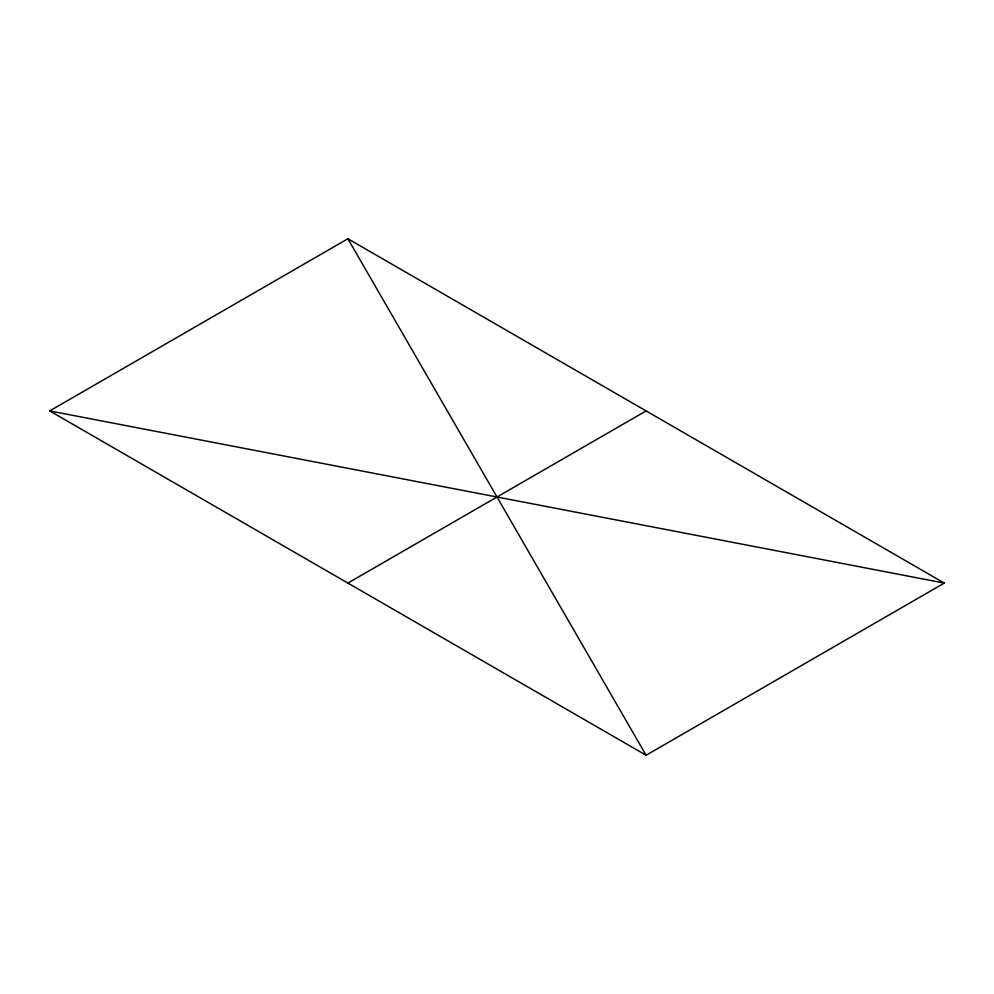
<?xml version="1.0" encoding="UTF-8"?>
<svg xmlns="http://www.w3.org/2000/svg" width="994" height="994" viewBox="0 0 994 994"><rect width="100%" height="100%" fill="white"/><g stroke="black" fill="none" stroke-linecap="round" stroke-linejoin="round"><path stroke-width="1.49" d="M49.7 410.92L347.9 238.759L944.3 583.08L646.1 755.241L49.7 410.92L944.3 583.08M347.9 583.08L646.1 410.92M347.9 238.759L646.1 755.241"/></g></svg>
